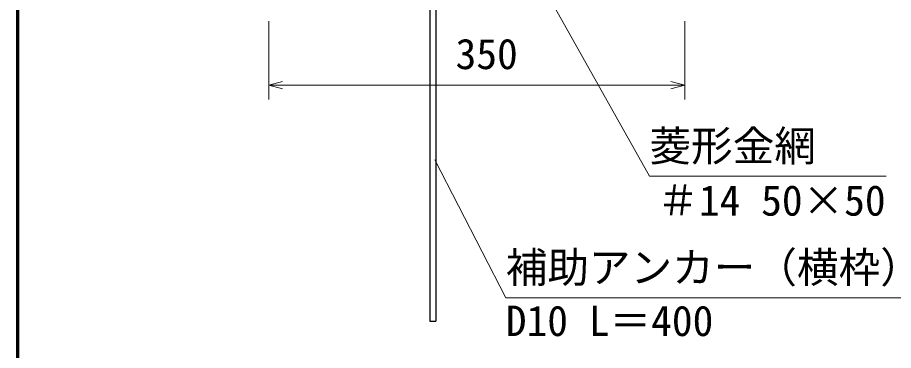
# Model space of a CAD drawing. Units: millimetres, scale not verified. Extents: x 500 to 20500, y 500 to 14350.
# Drawn here: x 500 to 4184, y 2676 to 4078 of the extents above; entities that cross this region are included whole.
import ezdxf
from ezdxf.enums import TextEntityAlignment as Align

# ---------------------------------------------------------------- set-up
doc = ezdxf.new("R2010")
doc.units = ezdxf.units.MM
doc.header["$LTSCALE"] = 50
for name, color, linetype, lineweight in [('C-STR', 6, 'Continuous', 25), ('C-STR-DIM', 1, 'Continuous', 13), ('C-STR-HTXT', 1, 'Continuous', 13), ('C-TTL', 2, 'Continuous', 70)]:
    doc.layers.add(name, color=color, linetype=linetype, lineweight=lineweight)
doc.styles.add('ＭＳ ゴシック', font='')
doc.styles.get('ＭＳ ゴシック').set_extended_font_data('MS Gothic')

msp = doc.modelspace()

# ---------------------------------------------------------------- linework, layer by layer
at = {"layer": 'C-STR', "color": 7}
for p, q in [((2234.45, 4800.14), (2234.45, 2800.14)), ((2259.45, 4800.14), (2259.45, 2800.14)), ((2234.45, 2800.14), (2259.45, 2800.14))]:
    msp.add_line(p, q, dxfattribs=at)
at = {"layer": 'C-STR-DIM'}
for p, q in [((1556.31, 4063.26), (1556.31, 3733.26)), ((3306.31, 4063.26), (3306.31, 3733.26)), ((1556.31, 3793.26), (1614.26, 3808.78)), ((3306.31, 3793.26), (3248.35, 3808.78)), ((1556.31, 3793.26), (1614.26, 3777.73)), ((1556.31, 3793.26), (3306.31, 3793.26)), ((3306.31, 3793.26), (3248.35, 3777.73))]:
    msp.add_line(p, q, dxfattribs=at)
at = {"layer": 'C-STR-HTXT'}
for p, q in [((2255.65, 3478.27), (2553.41, 2898.36)), ((2553.41, 2898.36), (4303.41, 2898.36))]:
    msp.add_line(p, q, dxfattribs=at)
msp.add_lwpolyline([(2737.24, 4160.56), (3158.08, 3409.89), (4153.15, 3409.89)], dxfattribs=at)
at = {"layer": 'C-TTL'}
msp.add_lwpolyline([(500, 500), (20500, 500), (20500, 14350), (500, 14350)], close=True, dxfattribs=at)

# ---------------------------------------------------------------- texts
at = {"layer": 'C-STR-DIM', "color": 7, "style": 'ＭＳ ゴシック'}
msp.add_text('350', height=128.3, dxfattribs=at).set_placement((2342.26, 3822.41), align=Align.BOTTOM_LEFT)
at = {"layer": 'C-STR-HTXT', "color": 7, "style": 'ＭＳ ゴシック'}
for s, p in [('菱形金網', (3158.08, 3434.89)), ('＃14 50×50', (3190.65, 3205.33)), ('補助アンカー（横枠）', (2553.41, 2923.36)), ('D10 L＝400', (2553.41, 2698.36))]:
    msp.add_text(s, height=128.3, dxfattribs=at).set_placement(p, align=Align.BOTTOM_LEFT)

doc.saveas('drawing.dxf')
